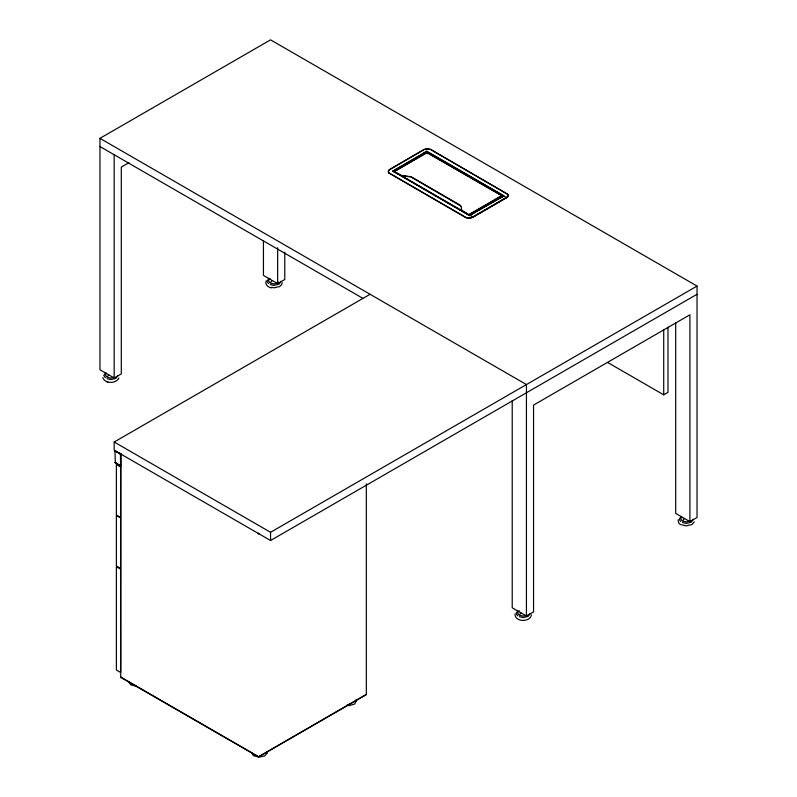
<?xml version="1.0" encoding="UTF-8"?>
<svg xmlns="http://www.w3.org/2000/svg" width="797" height="797" viewBox="0 0 797 797"><rect width="100%" height="100%" fill="white"/><g stroke="black" fill="none" stroke-linecap="round" stroke-linejoin="round"><path stroke-width="1.2" d="M394.336 171.375L393.848 171.654L402.186 175.808L410.933 176.685L459.849 204.929L461.254 206.891L461.722 210.508L461.254 209.86M401.668 175.609L410.933 176.914L460.895 206.064M394.047 171.763L426.823 152.705M427.63 153.781L427.63 152.845M503.724 195.654L426.933 151.32L392.871 170.986L469.662 215.628L503.724 195.962L469.343 215.24L469.054 214.513L501.751 195.634L502.24 196.48L501.751 195.634M501.911 196.899L501.632 195.564L502.11 196.779M128.845 162.708L121.293 167.061L121.293 373.883L114.18 377.987L99.964 369.778L99.964 138.339L270.562 39.85L697.036 286.073L697.036 517.512L689.913 521.617L675.697 513.417L675.697 322.695M258.527 533.492C257.8 534.299 258.577 532.157 258.118 533.791M115.147 451.022L120.855 453.842L120.755 677.44L258.527 756.891L366.331 694.655L366.331 483.819M514.962 614.079C515.031 621.62 527.285 622.248 530.802 616.858M678.088 519.893L678.626 522.593M282.208 282.666L281.67 284.668L279.428 286.84M531.141 616.041L531.34 614.856M120.755 454.021L120.845 454.539L121.044 453.941M266.148 280.883C264.644 284.33 268.23 287.548 271.488 287.906M258.278 756.512L120.835 677.061M118.883 378.027C116.213 383.865 104.965 384.015 102.843 377.629M694.267 521.856L691.686 524.854M115.356 462.918L114.947 450.903M115.007 462.469L120.855 466.066L115.356 462.678M103.749 375.487L105.832 372.597M106.35 373.365L105.264 374.879L106.898 377.15L110.843 378.097L113.792 377.389M117.926 375.487L115.854 378.386L110.843 379.581L107.077 378.685M115.356 450.903L120.636 454.19L120.636 466.195M266.875 281.311L268.958 278.412M270.024 278.422L268.39 280.703L270.024 282.975L273.969 283.921L277.904 282.975L278.492 282.158M281.052 281.311L278.98 284.2L273.969 285.396L270.203 284.499M516.008 613.501L517.572 611.329M519.156 610.622L517.522 612.893L519.156 615.174L523.101 616.111L527.036 615.174M530.184 613.501L528.112 616.4L523.101 617.595L519.335 616.699M679.134 519.325L681.216 516.436M681.734 517.193L680.648 518.717L682.282 520.989L686.227 521.935L690.162 520.989M693.31 519.325L691.238 522.214L686.227 523.42L682.461 522.513M267.055 751.501L267.354 752.766L264.704 755.964L258.895 757.15L253.346 755.616L251.812 753.105M107.505 376.403L108.82 375.058M270.631 282.218L271.946 280.873M519.764 614.417L521.079 613.072M682.89 520.232L684.205 518.887M365.913 694.625L258.935 756.552M507.181 193.661A4.941 2.849 0 0 1 506.693 197.367L472.631 217.342A5.31 3.068 0 0 1 465.996 217.74L389.195 173.098A5.31 3.068 0 0 1 389.902 169.273L423.964 149.607A4.941 2.849 0 0 1 430.38 149.328L507.181 193.97A4.941 2.849 0 0 1 506.693 197.676L473.089 217.073L393.579 171.176M389.195 173.407A5.31 3.068 0 0 1 389.902 169.572L423.964 149.607M392.871 171.285L426.933 151.32M393.848 171.654L427.033 152.496L502.11 195.843L427.033 152.725M263.438 240.724L263.438 275.403L277.655 283.602L284.778 279.498L284.778 252.211M469.054 214.742L501.751 195.873M469.343 215.24L502.04 196.361M389.195 173.098L465.996 217.442A5.31 3.068 0 0 0 472.631 217.033L506.693 197.367M697.036 294.282L270.562 540.505L114.18 450.225L114.18 442.016L370.067 294.282M115.007 450.943L120.636 454.19M120.636 465.717L120.437 454.3M114.18 442.016L270.562 532.296L697.036 286.073M607.712 362.505L663.722 394.834L667.986 392.373L667.986 327.119M512.222 400.682L512.222 607.792L526.438 616.001L533.552 611.897L533.552 405.085L689.913 314.805L689.913 521.617M346.675 705.156L348.996 705.634L354.545 704.1L356.598 700.742L355.93 699.945M278.542 286.751L273.969 287.847L271.677 287.299M258.935 533.552L258.118 533.552M690.8 524.765L686.227 525.861L681.644 524.765M136.516 686.247L130.828 684.892L128.466 681.604M106.629 381.604L107.794 381.922M507.181 193.97L430.38 149.328M426.106 151.151L506.693 197.676M461.722 210.278L469.543 215.349M392.871 170.986L469.662 215.628M99.964 138.339L526.438 384.562L526.438 616.001M99.964 146.548L362.745 298.257M114.947 462.439L120.636 465.966M680.568 524.675L678.974 523.34M679.652 520.052L680.698 521.497M516.526 614.228L517.572 615.673M267.393 282.028L268.44 283.483M104.268 376.214L105.314 377.658M266.606 751.521L267.354 752.766M348.976 704.199L348.996 705.634M663.722 329.589L663.722 394.834M423.964 152.257L423.964 154.598M277.655 247.688L277.655 283.602M270.562 532.296L270.562 540.505M114.18 154.757L114.18 377.987M424.881 149.487A4.941 2.849 0 0 1 429.374 149.298M120.636 467.012L116.372 464.551L116.372 515.061L120.636 517.522L120.636 467.012M120.636 517.93L116.372 515.47L116.372 565.97L120.636 568.44L120.636 517.93M120.636 569.207L116.372 566.747L116.372 670.028L120.636 672.489L120.636 569.207"/></g></svg>
